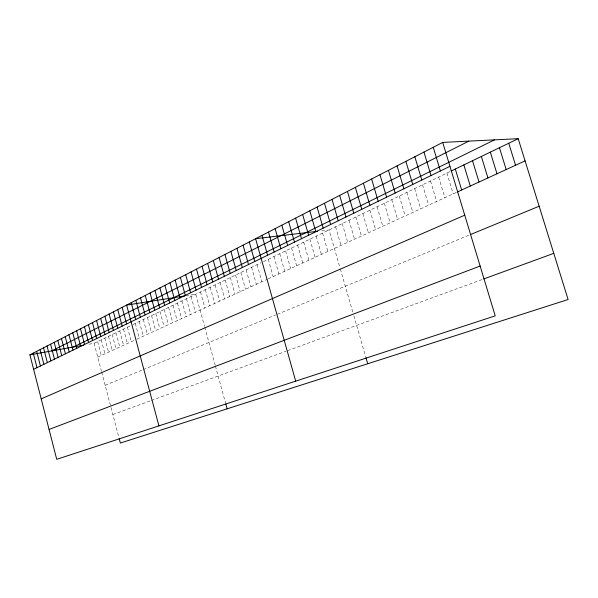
<?xml version="1.0" encoding="UTF-8"?>
<svg xmlns="http://www.w3.org/2000/svg" width="598" height="598" viewBox="0 0 598 598"><rect width="100%" height="100%" fill="white"/><g stroke="black" fill="none" stroke-linecap="round" stroke-linejoin="round"><path stroke-width="0.45" stroke-dasharray="2.99 2.24" d="M89.012 344.201L94.095 343.289L130.566 325.693M132.928 324.557L261.042 262.746M263.434 261.595L450.272 171.454M97.736 357.126L135.245 339.903M136.837 339.171L267.47 279.184M268.278 278.81L456.595 192.332M105.158 385.329L142.391 369.96M143.191 369.631L275.73 314.929M277.352 314.264L469.49 234.962M112.843 414.541L150.614 400.735M151.421 400.436L285.956 351.258M287.601 350.652L482.9 279.259M185.716 295.823L195.725 294.261L204.509 326.284M321.657 230.821L329.042 229.946L339.836 267.299M446.915 173.076L453.209 193.887M438.655 177.06L444.875 197.714M430.523 180.985L436.682 201.474M422.524 184.842L428.617 205.181M414.653 188.639L420.678 208.822M406.902 192.377L412.867 212.41M399.277 196.062L405.175 215.945M391.765 199.68L397.61 219.421M384.365 203.253L390.15 222.845M377.084 206.766L382.81 226.216M369.908 210.227L375.581 229.535M362.844 213.636L368.458 232.809M355.885 216.992L361.439 236.031M349.023 220.303L354.524 239.2M342.265 223.562L347.715 242.332M335.605 226.777L341.002 245.412M340.337 269.018L352.85 312.32M353.859 315.811L365.699 356.767M322.569 233.063L327.868 251.444M316.192 236.143L321.44 254.397M309.906 239.178L315.109 257.304M303.702 242.168L308.86 260.175M297.587 245.113L302.7 263M291.562 248.021L296.623 265.796M285.612 250.891L290.635 268.547M279.752 253.724L284.723 271.26M273.966 256.512L278.892 273.936M268.255 259.27L273.144 276.575M257.073 264.667L261.872 281.755M251.586 267.306L256.348 284.289M246.174 269.922L250.898 286.793M240.837 272.494L245.516 289.26M235.56 275.043L240.209 291.704M230.357 277.554L234.962 294.111M225.222 280.028L229.789 296.488M220.146 282.473L224.676 298.836M215.138 284.895L219.638 301.153M210.197 287.279L214.652 303.44M205.308 289.634L209.734 305.698M200.487 291.959L204.875 307.925M204.755 327.188L215.16 365.116M215.385 365.954L225.566 403.067M191.068 296.503L195.389 312.283M186.471 298.723L190.755 314.413M181.927 300.914L186.18 316.514M177.434 303.081L181.657 318.592M172.994 305.227L177.187 320.64M168.614 307.342L172.77 322.673M164.278 309.428L168.404 324.677M159.995 311.498L164.091 326.658M155.764 313.539L159.83 328.616M151.578 315.557L155.615 330.552M147.437 317.553L151.444 332.466M143.348 319.526L147.325 334.357M139.304 321.477L143.251 336.226M135.305 323.413L139.229 338.072M127.434 327.203L131.306 341.712M123.569 329.072L127.411 343.499M119.742 330.918L123.562 345.27M115.96 332.742L119.749 347.019M112.215 334.551L115.982 348.754M108.515 336.33L112.252 350.465M104.852 338.102L108.567 352.155M101.226 339.851L104.919 353.829M97.638 341.578L101.309 355.489M94.095 343.289L101.443 371.209M101.675 372.091L118.942 437.691"/><path stroke-width="0.9" d="M442.707 142.414L495.219 315.871L56.72 459.316L29.9 354.838L442.707 142.414L518.197 138.684L568.1 299.516L120.348 443.051L119.174 438.588M51.72 350.914L468.869 141.121M73.539 346.99L494.501 139.857M33.615 369.325L449.95 166.319M451.116 171.05L518.197 138.684M457.44 191.943L525.081 160.877M41.195 398.851L464.743 215.19M470.357 234.61L539.149 206.213M49.051 429.446L480.134 266.035M483.775 278.937L553.778 253.35M29.9 354.838L83.892 345.128M184.804 295.965L126.627 305.062L158.926 425.881M317.523 231.314L255.585 238.699L295.704 381.135M508.749 143.243L515.551 165.257M499.457 147.728L506.185 169.555M490.33 152.131L496.983 173.786M481.353 156.459L487.931 177.942M472.532 160.72L479.028 182.031M463.846 164.906L470.282 186.045M455.31 169.025L461.671 190M433.244 147.28L440.39 170.983M423.952 152.064L431.016 175.55M414.833 156.758L421.807 180.043M405.87 161.363L412.762 184.453M397.079 165.893L403.889 188.781M388.438 170.34L395.166 193.034M379.954 174.706L386.607 197.205M371.612 178.996L378.19 201.309M363.42 183.212L369.923 205.346M355.369 187.353L361.79 209.307M347.453 191.427L353.807 213.202M339.671 195.434L345.95 217.029M332.017 199.373L338.229 220.797M324.49 203.245L330.642 224.497M365.946 357.634L367.718 363.756M317.089 207.05L323.174 228.137M309.809 210.802L315.826 231.718M302.648 214.488L308.605 235.238M295.599 218.113L301.497 238.707M288.67 221.679L294.5 242.115M281.837 225.192L287.616 245.479M275.125 228.645L280.836 248.783M268.509 232.054L274.168 252.035M261.999 235.403L267.598 255.234M249.276 241.951L254.763 261.49M243.057 245.15L248.491 264.548M236.928 248.305L242.317 267.56M230.895 251.407L236.232 270.528M224.953 254.464L230.237 273.45M219.092 257.484L224.325 276.336M213.322 260.451L218.509 279.176M207.633 263.382L212.768 281.972M202.027 266.267L207.117 284.73M196.495 269.107L201.541 287.444M191.046 271.911L196.047 290.127M225.79 403.889L227.143 408.815M185.679 274.676L190.627 292.766M180.379 277.405L185.29 295.367M175.154 280.096L180.02 297.939M170.004 282.742L174.825 300.473M164.921 285.358L169.697 302.969M159.905 287.937L164.644 305.436M154.957 290.486L159.659 307.865M150.076 292.998L154.74 310.265M145.262 295.472L149.889 312.634M140.515 297.916L145.097 314.967M135.821 300.331L140.373 317.269M131.194 302.715L135.709 319.549M122.171 307.357L126.604 323.981M117.769 309.622L122.164 326.149M113.418 311.864L117.784 328.287M109.12 314.07L113.456 330.395M104.882 316.252L109.18 332.481M100.696 318.405L104.956 334.536M96.555 320.535L100.793 336.569M92.473 322.643L96.674 338.58M88.429 324.721L92.6 340.568M84.445 326.77L88.579 342.527M80.506 328.795L84.61 344.463M76.611 330.799L80.685 346.377M72.762 332.78L76.806 348.268M68.957 334.738L72.978 350.136M65.197 336.674L69.189 351.983M61.482 338.588L65.444 353.807M57.812 340.471L61.743 355.608M54.186 342.34L58.088 357.395M50.598 344.186L54.47 359.159M47.048 346.01L50.897 360.9M43.542 347.819L47.362 362.62M40.073 349.606L43.871 364.324M36.642 351.37L40.417 366.013M33.256 353.112L37.001 367.68"/></g></svg>
